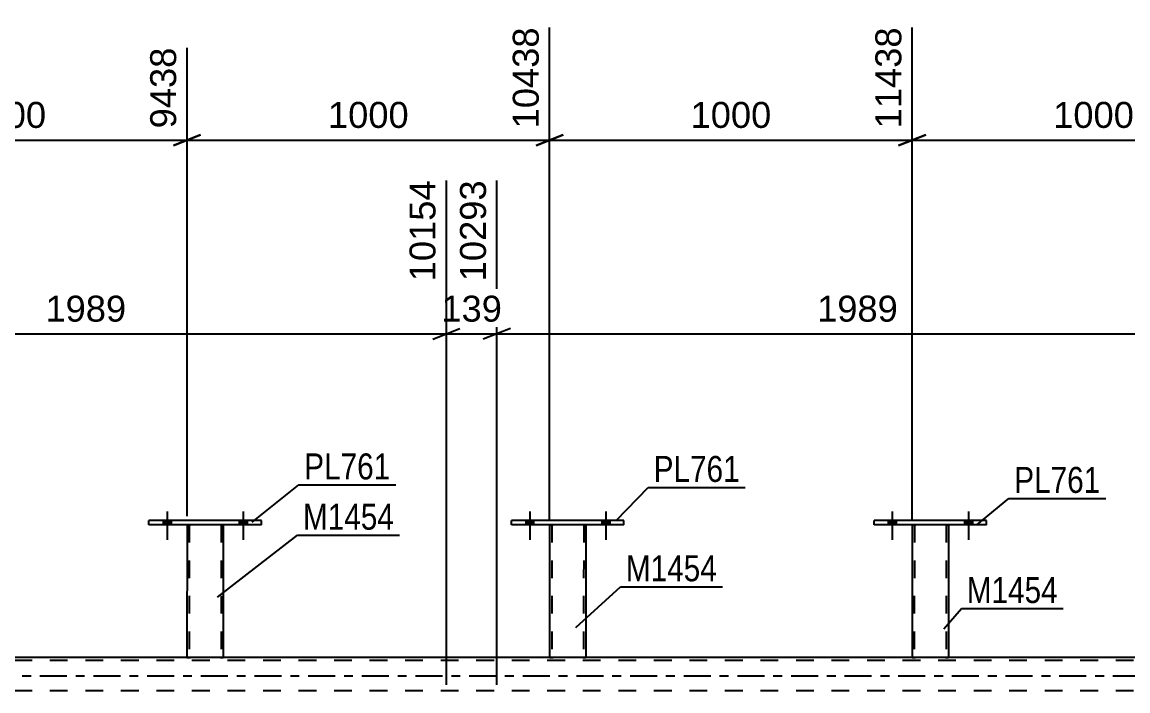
# Model space of a CAD drawing. Header units: millimetres. Extents: x 0 to 841, y 0 to 594.
# Drawn here: x 407.9 to 529.9, y 434.6 to 508.4 of the extents above; entities that cross this region are included whole.
import ezdxf

# ---------------------------------------------------------------- set-up
doc = ezdxf.new("R2010")
doc.units = ezdxf.units.MM
doc.linetypes.add('DXK_LINE_DOT2', pattern=[3.9198, 1.9599, -1.9599])
doc.linetypes.add('DXK_LINE_DOT3', pattern=[5.9187, 2.979, -0.9799, 0.9799, -0.9799])
doc.styles.add('Arial', font='ARIAL.TTF', dxfattribs={"height": 0.2})
doc.styles.add('Arial Narrow', font='ARIALN.TTF', dxfattribs={"height": 0.2})

# ---------------------------------------------------------------- blocks, each defined once
blk = doc.blocks.new('Part-318465270-4639 - 4424')
at = {"color": 2, "linetype": 'Continuous'}
for p, q in [((461.91, 452.92), (461.91, 453.4)), ((474.31, 453.4), (461.91, 453.4)), ((474.31, 452.92), (461.91, 452.92)), ((474.31, 452.92), (474.31, 453.4))]:
    blk.add_line(p, q, dxfattribs=at)
blk = doc.blocks.new('Bolt-318465270-4816 - 4424')
at = {"linetype": 'Continuous'}
for points in [[(463.47, 452.92), (464.35, 452.92), (464.35, 453.4), (463.47, 453.4)], [(471.87, 452.92), (472.75, 452.92), (472.75, 453.4), (471.87, 453.4)]]:
    blk.add_hatch(color=1, dxfattribs=at).paths.add_polyline_path(points)
at = {"color": 1, "linetype": 'Continuous'}
for p, q in [((463.91, 454.4), (463.91, 451.28)), ((472.31, 454.4), (472.31, 451.28)), ((463.47, 453.4), (463.47, 452.92)), ((464.35, 453.4), (464.35, 452.92)), ((471.87, 453.4), (471.87, 452.92)), ((472.75, 453.4), (472.75, 452.92))]:
    blk.add_line(p, q, dxfattribs=at)
blk = doc.blocks.new('Part-318465270-4735 - 4424')
at = {"color": 2, "linetype": 'Continuous'}
for p, q in [((501.91, 452.92), (501.91, 453.4)), ((514.31, 453.4), (501.91, 453.4)), ((514.31, 452.92), (501.91, 452.92)), ((514.31, 452.92), (514.31, 453.4))]:
    blk.add_line(p, q, dxfattribs=at)
blk = doc.blocks.new('Part-318465270-4624 - 4424')
at = {"color": 2, "linetype": 'Continuous'}
for p, q in [((426.11, 452.92), (426.1, 438.28)), ((430.11, 452.92), (430.1, 438.28)), ((426.14, 438.28), (426.1, 438.28)), ((426.24, 438.28), (426.14, 438.28)), ((426.4, 438.28), (426.24, 438.28)), ((429.81, 438.28), (426.4, 438.28)), ((429.96, 438.28), (429.81, 438.28)), ((430.07, 438.28), (429.96, 438.28)), ((430.1, 438.28), (430.07, 438.28))]:
    blk.add_line(p, q, dxfattribs=at)
at = {"color": 7, "linetype": 'DXK_LINE_DOT2'}
for p, q in [((426.11, 452.92), (426.11, 452.92)), ((426.11, 452.92), (426.11, 452.92)), ((426.11, 452.92), (426.11, 452.92)), ((426.15, 452.92), (426.11, 452.92)), ((426.11, 452.92), (426.15, 452.92)), ((426.25, 452.92), (426.15, 452.92)), ((426.15, 452.92), (426.25, 452.92)), ((426.4, 452.92), (426.25, 452.92)), ((426.25, 452.92), (426.4, 452.92)), ((426.35, 452.92), (426.34, 438.28)), ((426.35, 452.92), (426.35, 452.92)), ((426.37, 452.92), (426.35, 452.92)), ((426.35, 452.92), (426.37, 452.92)), ((426.42, 452.92), (426.37, 452.92)), ((426.37, 452.92), (426.42, 452.92)), ((429.81, 452.92), (426.4, 452.92)), ((429.81, 452.92), (426.4, 452.92)), ((429.72, 452.92), (426.42, 452.92)), ((426.42, 452.92), (426.5, 452.92)), ((429.8, 452.92), (426.5, 452.92)), ((429.8, 452.92), (429.72, 452.92)), ((429.85, 452.92), (429.8, 452.92)), ((429.8, 452.92), (429.85, 452.92)), ((429.81, 452.92), (429.97, 452.92)), ((429.97, 452.92), (429.81, 452.92)), ((429.87, 452.92), (429.85, 452.92)), ((429.85, 452.92), (429.87, 452.92)), ((429.87, 452.92), (429.86, 438.28)), ((429.87, 452.92), (429.87, 452.92)), ((429.97, 452.92), (430.07, 452.92)), ((430.07, 452.92), (429.97, 452.92)), ((430.07, 452.92), (430.11, 452.92)), ((430.11, 452.92), (430.07, 452.92)), ((430.11, 452.92), (430.11, 452.92)), ((430.11, 452.92), (430.11, 452.92)), ((430.11, 452.92), (430.11, 452.92)), ((426.1, 438.28), (426.14, 438.28)), ((426.14, 438.28), (426.24, 438.28)), ((426.24, 438.28), (426.4, 438.28)), ((426.36, 438.28), (426.34, 438.28)), ((426.34, 438.28), (426.36, 438.28)), ((426.41, 438.28), (426.36, 438.28)), ((426.36, 438.28), (426.4, 438.28)), ((429.81, 438.28), (426.4, 438.28)), ((426.4, 438.28), (426.41, 438.28)), ((429.72, 438.28), (426.41, 438.28)), ((426.41, 438.28), (426.49, 438.28)), ((429.79, 438.28), (426.49, 438.28)), ((429.79, 438.28), (429.72, 438.28)), ((429.85, 438.28), (429.79, 438.28)), ((429.79, 438.28), (429.85, 438.28)), ((429.81, 438.28), (429.96, 438.28)), ((429.86, 438.28), (429.85, 438.28)), ((429.85, 438.28), (429.86, 438.28)), ((429.96, 438.28), (430.07, 438.28)), ((430.07, 438.28), (430.1, 438.28))]:
    blk.add_line(p, q, dxfattribs=at)
blk = doc.blocks.new('Part-318465270-4629 - 4424')
at = {"color": 2, "linetype": 'Continuous'}
for p, q in [((421.91, 452.92), (421.91, 453.4)), ((434.31, 453.4), (421.91, 453.4)), ((434.31, 452.92), (421.91, 452.92)), ((434.31, 452.92), (434.31, 453.4))]:
    blk.add_line(p, q, dxfattribs=at)
blk = doc.blocks.new('Part-318465270-4634 - 4424')
at = {"color": 2, "linetype": 'Continuous'}
for p, q in [((466.11, 452.92), (466.1, 438.28)), ((470.11, 452.92), (470.1, 438.28)), ((466.14, 438.28), (466.1, 438.28)), ((466.24, 438.28), (466.14, 438.28)), ((466.4, 438.28), (466.24, 438.28)), ((469.81, 438.28), (466.4, 438.28)), ((469.96, 438.28), (469.81, 438.28)), ((470.07, 438.28), (469.96, 438.28)), ((470.1, 438.28), (470.07, 438.28))]:
    blk.add_line(p, q, dxfattribs=at)
at = {"color": 7, "linetype": 'DXK_LINE_DOT2'}
for p, q in [((466.11, 452.92), (466.11, 452.92)), ((466.11, 452.92), (466.11, 452.92)), ((466.11, 452.92), (466.11, 452.92)), ((466.15, 452.92), (466.11, 452.92)), ((466.11, 452.92), (466.15, 452.92)), ((466.25, 452.92), (466.15, 452.92)), ((466.15, 452.92), (466.25, 452.92)), ((466.41, 452.92), (466.25, 452.92)), ((466.25, 452.92), (466.41, 452.92)), ((466.35, 452.92), (466.34, 438.28)), ((466.35, 452.92), (466.35, 452.92)), ((466.37, 452.92), (466.35, 452.92)), ((466.35, 452.92), (466.37, 452.92)), ((466.42, 452.92), (466.37, 452.92)), ((466.37, 452.92), (466.42, 452.92)), ((469.81, 452.92), (466.41, 452.92)), ((469.81, 452.92), (466.41, 452.92)), ((469.72, 452.92), (466.42, 452.92)), ((466.42, 452.92), (466.5, 452.92)), ((469.8, 452.92), (466.5, 452.92)), ((469.8, 452.92), (469.72, 452.92)), ((469.85, 452.92), (469.8, 452.92)), ((469.8, 452.92), (469.85, 452.92)), ((469.81, 452.92), (469.97, 452.92)), ((469.97, 452.92), (469.81, 452.92)), ((469.87, 452.92), (469.85, 452.92)), ((469.85, 452.92), (469.87, 452.92)), ((469.87, 452.92), (469.86, 438.28)), ((469.87, 452.92), (469.87, 452.92)), ((469.97, 452.92), (470.07, 452.92)), ((470.07, 452.92), (469.97, 452.92)), ((470.07, 452.92), (470.11, 452.92)), ((470.11, 452.92), (470.07, 452.92)), ((470.11, 452.92), (470.11, 452.92)), ((470.11, 452.92), (470.11, 452.92)), ((470.11, 452.92), (470.11, 452.92)), ((466.1, 438.28), (466.14, 438.28)), ((466.14, 438.28), (466.24, 438.28)), ((466.24, 438.28), (466.4, 438.28)), ((466.36, 438.28), (466.34, 438.28)), ((466.34, 438.28), (466.36, 438.28)), ((466.41, 438.28), (466.36, 438.28)), ((466.36, 438.28), (466.4, 438.28)), ((469.81, 438.28), (466.4, 438.28)), ((466.4, 438.28), (466.41, 438.28)), ((469.72, 438.28), (466.41, 438.28)), ((466.41, 438.28), (466.49, 438.28)), ((469.79, 438.28), (466.49, 438.28)), ((469.79, 438.28), (469.72, 438.28)), ((469.85, 438.28), (469.79, 438.28)), ((469.79, 438.28), (469.85, 438.28)), ((469.81, 438.28), (469.96, 438.28)), ((469.86, 438.28), (469.85, 438.28)), ((469.85, 438.28), (469.86, 438.28)), ((469.96, 438.28), (470.07, 438.28)), ((470.07, 438.28), (470.1, 438.28))]:
    blk.add_line(p, q, dxfattribs=at)
blk = doc.blocks.new('Part-318465270-4644 - 4424')
at = {"color": 2, "linetype": 'Continuous'}
for p, q in [((506.11, 452.92), (506.1, 438.28)), ((510.11, 452.92), (510.1, 438.28)), ((506.14, 438.28), (506.1, 438.28)), ((506.24, 438.28), (506.14, 438.28)), ((506.4, 438.28), (506.24, 438.28)), ((509.81, 438.28), (506.4, 438.28)), ((509.96, 438.28), (509.81, 438.28)), ((510.07, 438.28), (509.96, 438.28)), ((510.1, 438.28), (510.07, 438.28))]:
    blk.add_line(p, q, dxfattribs=at)
at = {"color": 7, "linetype": 'DXK_LINE_DOT2'}
for p, q in [((506.11, 452.92), (506.11, 452.92)), ((506.11, 452.92), (506.11, 452.92)), ((506.11, 452.92), (506.11, 452.92)), ((506.15, 452.92), (506.11, 452.92)), ((506.11, 452.92), (506.15, 452.92)), ((506.25, 452.92), (506.15, 452.92)), ((506.15, 452.92), (506.25, 452.92)), ((506.4, 452.92), (506.25, 452.92)), ((506.25, 452.92), (506.4, 452.92)), ((506.35, 452.92), (506.34, 438.28)), ((506.35, 452.92), (506.35, 452.92)), ((506.37, 452.92), (506.35, 452.92)), ((506.35, 452.92), (506.37, 452.92)), ((506.42, 452.92), (506.37, 452.92)), ((506.37, 452.92), (506.42, 452.92)), ((509.81, 452.92), (506.4, 452.92)), ((509.81, 452.92), (506.4, 452.92)), ((509.72, 452.92), (506.42, 452.92)), ((506.42, 452.92), (506.5, 452.92)), ((509.8, 452.92), (506.5, 452.92)), ((509.8, 452.92), (509.72, 452.92)), ((509.85, 452.92), (509.8, 452.92)), ((509.8, 452.92), (509.85, 452.92)), ((509.81, 452.92), (509.97, 452.92)), ((509.97, 452.92), (509.81, 452.92)), ((509.87, 452.92), (509.85, 452.92)), ((509.85, 452.92), (509.87, 452.92)), ((509.87, 452.92), (509.86, 438.28)), ((509.87, 452.92), (509.87, 452.92)), ((509.97, 452.92), (510.07, 452.92)), ((510.07, 452.92), (509.97, 452.92)), ((510.07, 452.92), (510.11, 452.92)), ((510.11, 452.92), (510.07, 452.92)), ((510.11, 452.92), (510.11, 452.92)), ((510.11, 452.92), (510.11, 452.92)), ((510.11, 452.92), (510.11, 452.92)), ((506.1, 438.28), (506.14, 438.28)), ((506.14, 438.28), (506.24, 438.28)), ((506.24, 438.28), (506.4, 438.28)), ((506.36, 438.28), (506.34, 438.28)), ((506.34, 438.28), (506.36, 438.28)), ((506.41, 438.28), (506.36, 438.28)), ((506.36, 438.28), (506.4, 438.28)), ((509.81, 438.28), (506.4, 438.28)), ((506.4, 438.28), (506.41, 438.28)), ((509.72, 438.28), (506.41, 438.28)), ((506.41, 438.28), (506.49, 438.28)), ((509.79, 438.28), (506.49, 438.28)), ((509.79, 438.28), (509.72, 438.28)), ((509.85, 438.28), (509.79, 438.28)), ((509.79, 438.28), (509.85, 438.28)), ((509.81, 438.28), (509.96, 438.28)), ((509.86, 438.28), (509.85, 438.28)), ((509.85, 438.28), (509.86, 438.28)), ((509.96, 438.28), (510.07, 438.28)), ((510.07, 438.28), (510.1, 438.28))]:
    blk.add_line(p, q, dxfattribs=at)
blk = doc.blocks.new('Part-318465270-4766 - 4424')
at = {"color": 7, "linetype": 'DXK_LINE_DOT2'}
for p, q in [((769.64, 437.96), (84.35, 437.96)), ((430.1, 438.28), (426.1, 438.28)), ((470.1, 438.28), (466.1, 438.28)), ((510.1, 438.28), (506.1, 438.28)), ((769.64, 434.6), (84.35, 434.6))]:
    blk.add_line(p, q, dxfattribs=at)
at = {"color": 2, "linetype": 'Continuous'}
for p, q in [((426.1, 438.28), (390.1, 438.28)), ((466.1, 438.28), (430.1, 438.28)), ((506.1, 438.28), (470.1, 438.28)), ((546.11, 438.28), (510.1, 438.28))]:
    blk.add_line(p, q, dxfattribs=at)
at = {"color": 7, "linetype": 'DXK_LINE_DOT3'}
blk.add_line((84.35, 436.28), (779.44, 436.28), dxfattribs=at)
blk = doc.blocks.new('Bolt-318465270-4814 - 4424')
at = {"linetype": 'Continuous'}
for points in [[(423.47, 452.92), (424.35, 452.92), (424.35, 453.4), (423.47, 453.4)], [(431.87, 452.92), (432.75, 452.92), (432.75, 453.4), (431.87, 453.4)]]:
    blk.add_hatch(color=1, dxfattribs=at).paths.add_polyline_path(points)
at = {"color": 1, "linetype": 'Continuous'}
for p, q in [((423.91, 454.4), (423.91, 451.28)), ((432.31, 454.4), (432.31, 451.28)), ((423.47, 453.4), (423.47, 452.92)), ((424.35, 453.4), (424.35, 452.92)), ((431.87, 453.4), (431.87, 452.92)), ((432.75, 453.4), (432.75, 452.92))]:
    blk.add_line(p, q, dxfattribs=at)
blk = doc.blocks.new('Bolt-318465270-4815 - 4424')
at = {"linetype": 'Continuous'}
for points in [[(423.47, 452.92), (424.35, 452.92), (424.35, 453.4), (423.47, 453.4)], [(431.87, 452.92), (432.75, 452.92), (432.75, 453.4), (431.87, 453.4)]]:
    blk.add_hatch(color=1, dxfattribs=at).paths.add_polyline_path(points)
at = {"color": 1, "linetype": 'Continuous'}
for p, q in [((423.91, 454.4), (423.91, 451.28)), ((432.31, 454.4), (432.31, 451.28)), ((423.47, 453.4), (423.47, 452.92)), ((424.35, 453.4), (424.35, 452.92)), ((431.87, 453.4), (431.87, 452.92)), ((432.75, 453.4), (432.75, 452.92))]:
    blk.add_line(p, q, dxfattribs=at)
blk = doc.blocks.new('Bolt-318465270-4817 - 4424')
at = {"linetype": 'Continuous'}
for points in [[(463.47, 452.92), (464.35, 452.92), (464.35, 453.4), (463.47, 453.4)], [(471.87, 452.92), (472.75, 452.92), (472.75, 453.4), (471.87, 453.4)]]:
    blk.add_hatch(color=1, dxfattribs=at).paths.add_polyline_path(points)
at = {"color": 1, "linetype": 'Continuous'}
for p, q in [((463.91, 454.4), (463.91, 451.28)), ((472.31, 454.4), (472.31, 451.28)), ((463.47, 453.4), (463.47, 452.92)), ((464.35, 453.4), (464.35, 452.92)), ((471.87, 453.4), (471.87, 452.92)), ((472.75, 453.4), (472.75, 452.92))]:
    blk.add_line(p, q, dxfattribs=at)
blk = doc.blocks.new('Bolt-318465270-4818 - 4424')
at = {"linetype": 'Continuous'}
for points in [[(503.47, 452.92), (504.35, 452.92), (504.35, 453.4), (503.47, 453.4)], [(511.87, 452.92), (512.75, 452.92), (512.75, 453.4), (511.87, 453.4)]]:
    blk.add_hatch(color=1, dxfattribs=at).paths.add_polyline_path(points)
at = {"color": 1, "linetype": 'Continuous'}
for p, q in [((503.91, 454.4), (503.91, 451.28)), ((512.31, 454.4), (512.31, 451.28)), ((503.47, 453.4), (503.47, 452.92)), ((504.35, 453.4), (504.35, 452.92)), ((511.87, 453.4), (511.87, 452.92)), ((512.75, 453.4), (512.75, 452.92))]:
    blk.add_line(p, q, dxfattribs=at)
blk = doc.blocks.new('Bolt-318465270-4883 - 4424')
at = {"linetype": 'Continuous'}
for points in [[(503.47, 452.92), (504.35, 452.92), (504.35, 453.4), (503.47, 453.4)], [(511.87, 452.92), (512.75, 452.92), (512.75, 453.4), (511.87, 453.4)]]:
    blk.add_hatch(color=1, dxfattribs=at).paths.add_polyline_path(points)
at = {"color": 1, "linetype": 'Continuous'}
for p, q in [((503.91, 454.4), (503.91, 451.28)), ((512.31, 454.4), (512.31, 451.28)), ((503.47, 453.4), (503.47, 452.92)), ((504.35, 453.4), (504.35, 452.92)), ((511.87, 453.4), (511.87, 452.92)), ((512.75, 453.4), (512.75, 452.92))]:
    blk.add_line(p, q, dxfattribs=at)
blk = doc.blocks.new('StraightDimension-318465270-5505 - 4424')
at = {"color": 7, "linetype": 'Continuous'}
for p, q in [((466.11, 453.35), (466.11, 507.77)), ((426.11, 453.86), (426.11, 505.54)), ((427.61, 495.95), (424.61, 494.75)), ((426.11, 495.35), (466.11, 495.35)), ((464.61, 494.75), (467.61, 495.95))]:
    blk.add_line(p, q, dxfattribs=at)
at = {"color": 0}
blk.add_wipeout([(451.16, 496.1), (451.16, 500.3), (441.06, 500.3), (441.06, 496.1)], dxfattribs=at)
at = {"color": 3, "style": 'Arial'}
blk.add_text('1000', height=2.865, dxfattribs=at).set_placement((441.66, 496.7))
at = {"color": 0, "linetype": 'Continuous'}
blk.add_wipeout([(465.51, 508.37), (461.31, 508.37), (461.31, 496.05), (465.51, 496.05)], dxfattribs=at)
at = {"color": 3, "linetype": 'Continuous', "style": 'Arial'}
blk.add_text('10438', height=2.865, rotation=90.0002, dxfattribs=at).set_placement((464.91, 496.65))
blk = doc.blocks.new('StraightDimension-318465270-5513 - 4424')
at = {"color": 7, "linetype": 'Continuous'}
for p, q in [((386.11, 453.86), (386.11, 505.54)), ((426.11, 453.86), (426.11, 505.54)), ((387.61, 495.95), (384.61, 494.75)), ((386.11, 495.35), (426.11, 495.35)), ((424.61, 494.75), (427.61, 495.95))]:
    blk.add_line(p, q, dxfattribs=at)
at = {"color": 0}
blk.add_wipeout([(411.16, 496.1), (411.16, 500.3), (401.06, 500.3), (401.06, 496.1)], dxfattribs=at)
at = {"color": 3, "style": 'Arial'}
blk.add_text('1000', height=2.865, dxfattribs=at).set_placement((401.66, 496.7))
at = {"color": 0, "linetype": 'Continuous'}
blk.add_wipeout([(425.51, 506.14), (421.31, 506.14), (421.31, 496.05), (425.51, 496.05)], dxfattribs=at)
at = {"color": 3, "linetype": 'Continuous', "style": 'Arial'}
blk.add_text('9438', height=2.865, rotation=90.0002, dxfattribs=at).set_placement((424.91, 496.65))
blk = doc.blocks.new('StraightDimension-318465270-5273 - 4424')
at = {"color": 7, "linetype": 'Continuous'}
for p, q in [((460.29, 435.28), (460.29, 490.89)), ((539.85, 435.28), (539.85, 490.89)), ((461.79, 474.58), (458.79, 473.38)), ((538.35, 473.38), (541.35, 474.58)), ((460.29, 473.98), (539.85, 473.98))]:
    blk.add_line(p, q, dxfattribs=at)
at = {"color": 0}
blk.add_wipeout([(505.12, 474.73), (505.12, 478.93), (495.02, 478.93), (495.02, 474.73)], dxfattribs=at)
at = {"color": 3, "style": 'Arial'}
blk.add_text('1989', height=2.865, dxfattribs=at).set_placement((495.62, 475.33))
at = {"color": 0, "linetype": 'Continuous'}
blk.add_wipeout([(539.25, 491.49), (535.05, 491.49), (535.05, 479.18), (539.25, 479.18)], dxfattribs=at)
at = {"color": 3, "linetype": 'Continuous', "style": 'Arial'}
blk.add_text('12282', height=2.865, rotation=90.0002, dxfattribs=at).set_placement((538.65, 479.78))
blk = doc.blocks.new('StraightDimension-318465270-5291 - 4424')
at = {"color": 7, "linetype": 'Continuous'}
for p, q in [((454.72, 435.28), (454.72, 490.89)), ((460.29, 435.28), (460.29, 490.89)), ((453.22, 473.38), (456.22, 474.58)), ((461.79, 474.58), (458.79, 473.38)), ((454.72, 473.98), (460.29, 473.98))]:
    blk.add_line(p, q, dxfattribs=at)
at = {"color": 0}
blk.add_wipeout([(461.44, 474.73), (461.44, 478.93), (453.57, 478.93), (453.57, 474.73)], dxfattribs=at)
at = {"color": 3, "style": 'Arial'}
blk.add_text('139', height=2.865, dxfattribs=at).set_placement((454.17, 475.33))
at = {"color": 0, "linetype": 'Continuous'}
blk.add_wipeout([(459.69, 491.49), (455.49, 491.49), (455.49, 479.18), (459.69, 479.18)], dxfattribs=at)
at = {"color": 3, "linetype": 'Continuous', "style": 'Arial'}
blk.add_text('10293', height=2.865, rotation=90.0002, dxfattribs=at).set_placement((459.09, 479.78))
blk = doc.blocks.new('StraightDimension-318465270-5309 - 4424')
at = {"color": 7, "linetype": 'Continuous'}
for p, q in [((454.72, 435.28), (454.72, 490.89)), ((375.16, 435.28), (375.16, 488.67)), ((376.66, 474.58), (373.66, 473.38)), ((453.22, 473.38), (456.22, 474.58)), ((375.16, 473.98), (454.72, 473.98))]:
    blk.add_line(p, q, dxfattribs=at)
at = {"color": 0}
blk.add_wipeout([(419.98, 474.73), (419.98, 478.93), (409.89, 478.93), (409.89, 474.73)], dxfattribs=at)
at = {"color": 3, "style": 'Arial'}
blk.add_text('1989', height=2.865, dxfattribs=at).set_placement((410.49, 475.33))
at = {"color": 0, "linetype": 'Continuous'}
blk.add_wipeout([(454.12, 491.49), (449.92, 491.49), (449.92, 479.18), (454.12, 479.18)], dxfattribs=at)
at = {"color": 3, "linetype": 'Continuous', "style": 'Arial'}
blk.add_text('10154', height=2.865, rotation=90.0002, dxfattribs=at).set_placement((453.52, 479.78))
blk = doc.blocks.new('StraightDimension-318465270-5489 - 4424')
at = {"color": 7, "linetype": 'Continuous'}
for p, q in [((506.11, 453.34), (506.11, 507.77)), ((546.11, 452.63), (546.11, 507.77)), ((507.61, 495.95), (504.61, 494.75)), ((506.11, 495.35), (546.11, 495.35)), ((544.61, 494.75), (547.61, 495.95))]:
    blk.add_line(p, q, dxfattribs=at)
at = {"color": 0}
blk.add_wipeout([(531.16, 496.1), (531.16, 500.3), (521.06, 500.3), (521.06, 496.1)], dxfattribs=at)
at = {"color": 3, "style": 'Arial'}
blk.add_text('1000', height=2.865, dxfattribs=at).set_placement((521.66, 496.7))
at = {"color": 0, "linetype": 'Continuous'}
blk.add_wipeout([(545.51, 508.37), (541.31, 508.37), (541.31, 496.05), (545.51, 496.05)], dxfattribs=at)
at = {"color": 3, "linetype": 'Continuous', "style": 'Arial'}
blk.add_text('12438', height=2.865, rotation=90.0002, dxfattribs=at).set_placement((544.91, 496.65))
blk = doc.blocks.new('StraightDimension-318465270-5497 - 4424')
at = {"color": 7, "linetype": 'Continuous'}
for p, q in [((466.11, 453.35), (466.11, 507.77)), ((506.11, 453.34), (506.11, 507.77)), ((467.61, 495.95), (464.61, 494.75)), ((466.11, 495.35), (506.11, 495.35)), ((504.61, 494.75), (507.61, 495.95))]:
    blk.add_line(p, q, dxfattribs=at)
at = {"color": 0}
blk.add_wipeout([(491.16, 496.1), (491.16, 500.3), (481.06, 500.3), (481.06, 496.1)], dxfattribs=at)
at = {"color": 3, "style": 'Arial'}
blk.add_text('1000', height=2.865, dxfattribs=at).set_placement((481.66, 496.7))
at = {"color": 0, "linetype": 'Continuous'}
blk.add_wipeout([(505.51, 508.37), (501.31, 508.37), (501.31, 496.05), (505.51, 496.05)], dxfattribs=at)
at = {"color": 3, "linetype": 'Continuous', "style": 'Arial'}
blk.add_text('11438', height=2.865, rotation=90.0002, dxfattribs=at).set_placement((504.91, 496.65))
blk = doc.blocks.new('Mark-318465270-4625 - 4424')
at = {"color": 0}
blk.add_wipeout([(448.54, 457.93), (448.54, 460.93), (439.04, 460.93), (439.04, 457.93)], dxfattribs=at)
blk.add_wipeout([(448.54, 457.93), (448.54, 460.93), (439.04, 460.93), (439.04, 457.93)], dxfattribs=at)
at = {"color": 30, "linetype": 'Continuous'}
for p, q in [((433.3, 453.22), (438.44, 457.33)), ((438.44, 457.33), (449.14, 457.33))]:
    blk.add_line(p, q, dxfattribs=at)
at = {"color": 3, "style": 'Arial Narrow'}
blk.add_text('PL761', height=2.863, dxfattribs=at).set_placement((439.04, 457.93))
blk = doc.blocks.new('Mark-318465270-4731 - 4424')
at = {"color": 0}
blk.add_wipeout([(526.87, 456.44), (526.87, 459.44), (517.37, 459.44), (517.37, 456.44)], dxfattribs=at)
blk.add_wipeout([(526.87, 456.44), (526.87, 459.44), (517.37, 459.44), (517.37, 456.44)], dxfattribs=at)
at = {"color": 30, "linetype": 'Continuous'}
for p, q in [((513.23, 452.92), (516.77, 455.84)), ((516.77, 455.84), (527.47, 455.84))]:
    blk.add_line(p, q, dxfattribs=at)
at = {"color": 3, "style": 'Arial Narrow'}
blk.add_text('PL761', height=2.863, dxfattribs=at).set_placement((517.37, 456.44))
blk = doc.blocks.new('Mark-318465270-4620 - 4424')
at = {"color": 0}
blk.add_wipeout([(448.95, 452.38), (448.95, 455.38), (438.9, 455.38), (438.9, 452.38)], dxfattribs=at)
blk.add_wipeout([(448.95, 452.38), (448.95, 455.38), (438.9, 455.38), (438.9, 452.38)], dxfattribs=at)
at = {"color": 30, "linetype": 'Continuous'}
for p, q in [((429.49, 444.94), (438.3, 451.78)), ((438.3, 451.78), (449.55, 451.78))]:
    blk.add_line(p, q, dxfattribs=at)
at = {"color": 3, "style": 'Arial Narrow'}
blk.add_text('M1454', height=2.863, dxfattribs=at).set_placement((438.9, 452.38))
blk = doc.blocks.new('Mark-318465270-4630 - 4424')
at = {"color": 0}
blk.add_wipeout([(484.57, 446.69), (484.57, 449.69), (474.52, 449.69), (474.52, 446.69)], dxfattribs=at)
blk.add_wipeout([(484.57, 446.69), (484.57, 449.69), (474.52, 449.69), (474.52, 446.69)], dxfattribs=at)
at = {"color": 30, "linetype": 'Continuous'}
for p, q in [((469, 441.58), (473.92, 446.09)), ((473.92, 446.09), (485.17, 446.09))]:
    blk.add_line(p, q, dxfattribs=at)
at = {"color": 3, "style": 'Arial Narrow'}
blk.add_text('M1454', height=2.863, dxfattribs=at).set_placement((474.52, 446.69))
blk = doc.blocks.new('Mark-318465270-4635 - 4424')
at = {"color": 0}
blk.add_wipeout([(487.1, 457.65), (487.1, 460.65), (477.59, 460.65), (477.59, 457.65)], dxfattribs=at)
blk.add_wipeout([(487.1, 457.65), (487.1, 460.65), (477.59, 460.65), (477.59, 457.65)], dxfattribs=at)
at = {"color": 30, "linetype": 'Continuous'}
for p, q in [((473.46, 453.4), (476.99, 457.05)), ((476.99, 457.05), (487.7, 457.05))]:
    blk.add_line(p, q, dxfattribs=at)
at = {"color": 3, "style": 'Arial Narrow'}
blk.add_text('PL761', height=2.863, dxfattribs=at).set_placement((477.59, 457.65))
blk = doc.blocks.new('Mark-318465270-4640 - 4424')
at = {"color": 0}
blk.add_wipeout([(522.18, 444.29), (522.18, 447.29), (512.13, 447.29), (512.13, 444.29)], dxfattribs=at)
blk.add_wipeout([(522.18, 444.29), (522.18, 447.29), (512.13, 447.29), (512.13, 444.29)], dxfattribs=at)
at = {"color": 30, "linetype": 'Continuous'}
for p, q in [((509.6, 441.46), (511.53, 443.69)), ((511.53, 443.69), (522.78, 443.69))]:
    blk.add_line(p, q, dxfattribs=at)
at = {"color": 3, "style": 'Arial Narrow'}
blk.add_text('M1454', height=2.863, dxfattribs=at).set_placement((512.13, 444.29))

msp = doc.modelspace()

# ---------------------------------------------------------------- block references
for name in ['Bolt-318465270-4814 - 4424', 'Bolt-318465270-4815 - 4424', 'Bolt-318465270-4816 - 4424', 'Bolt-318465270-4817 - 4424', 'Bolt-318465270-4818 - 4424', 'Bolt-318465270-4883 - 4424', 'Part-318465270-4629 - 4424', 'Part-318465270-4624 - 4424', 'Part-318465270-4639 - 4424', 'Part-318465270-4634 - 4424', 'Part-318465270-4735 - 4424', 'Part-318465270-4644 - 4424', 'Part-318465270-4766 - 4424']:
    msp.add_blockref(name, (0, 0))

# ---------------------------------------------------------------- next in the draw order: block references
msp.add_blockref('StraightDimension-318465270-5505 - 4424', (0, 0))

# ---------------------------------------------------------------- next in the draw order: block references
for name in ['StraightDimension-318465270-5513 - 4424', 'StraightDimension-318465270-5273 - 4424']:
    msp.add_blockref(name, (0, 0))

# ---------------------------------------------------------------- next in the draw order: block references
for name in ['StraightDimension-318465270-5489 - 4424', 'StraightDimension-318465270-5291 - 4424', 'Mark-318465270-4630 - 4424', 'Mark-318465270-4640 - 4424']:
    msp.add_blockref(name, (0, 0))

# ---------------------------------------------------------------- next in the draw order: block references
for name in ['StraightDimension-318465270-5497 - 4424', 'StraightDimension-318465270-5309 - 4424', 'Mark-318465270-4731 - 4424']:
    msp.add_blockref(name, (0, 0))

# ---------------------------------------------------------------- next in the draw order: block references
for name in ['Mark-318465270-4625 - 4424', 'Mark-318465270-4635 - 4424']:
    msp.add_blockref(name, (0, 0))

# ---------------------------------------------------------------- next in the draw order: block references
msp.add_blockref('Mark-318465270-4620 - 4424', (0, 0))

doc.saveas('drawing.dxf')
